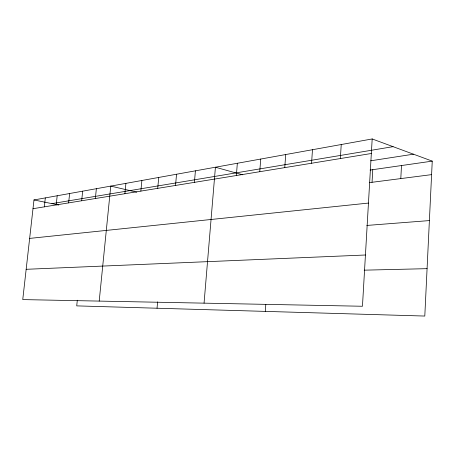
<?xml version="1.0" encoding="UTF-8"?>
<svg xmlns="http://www.w3.org/2000/svg" width="455" height="455" viewBox="0 0 455 455"><rect width="100%" height="100%" fill="white"/><g stroke="black" fill="none" stroke-linecap="round" stroke-linejoin="round"><path stroke-width="0.68" d="M372.184 138.946L362.459 306.255L22.75 299.595L33.983 199.95L372.184 138.946L432.25 161.127L424.799 316.054L76.724 305.879L77.31 300.237M400.798 178.588L401.492 165.546M372.042 182.29L372.77 169.669M340.346 158.55L341.233 144.531M311.561 163.248L312.483 149.712M284.767 167.622L285.712 154.541M265.288 311.391L265.811 304.315M259.754 171.7L260.721 159.051M236.361 175.522L237.339 163.265M204.056 303.149L215.42 167.224L242.543 174.788M194.41 182.364L195.411 170.83M175.539 185.441L176.546 174.231M157.038 308.228L157.618 301.875M157.72 188.353L158.732 177.45M140.862 191.1L141.875 180.487M124.892 193.705L125.904 183.371M99.207 301.091L110.753 186.101L136.813 192.181M95.351 198.528L96.363 188.694M81.661 200.763L82.668 191.168M68.625 202.89L69.632 193.517M56.198 204.915L57.194 195.764M44.334 206.854L45.324 197.902M51.91 203.63L393.063 146.658M32.999 208.703L371.343 153.494M370.671 160.803L413.459 154.188M370.012 170.068L432.25 161.127M369.284 182.643L431.602 174.629M29.649 238.403L368.459 203.072M366.793 225.441L429.389 220.584M26.162 269.303L365.439 254.999M364.188 270.168L427.08 268.666M33.983 199.95L58.786 205.046"/></g></svg>
